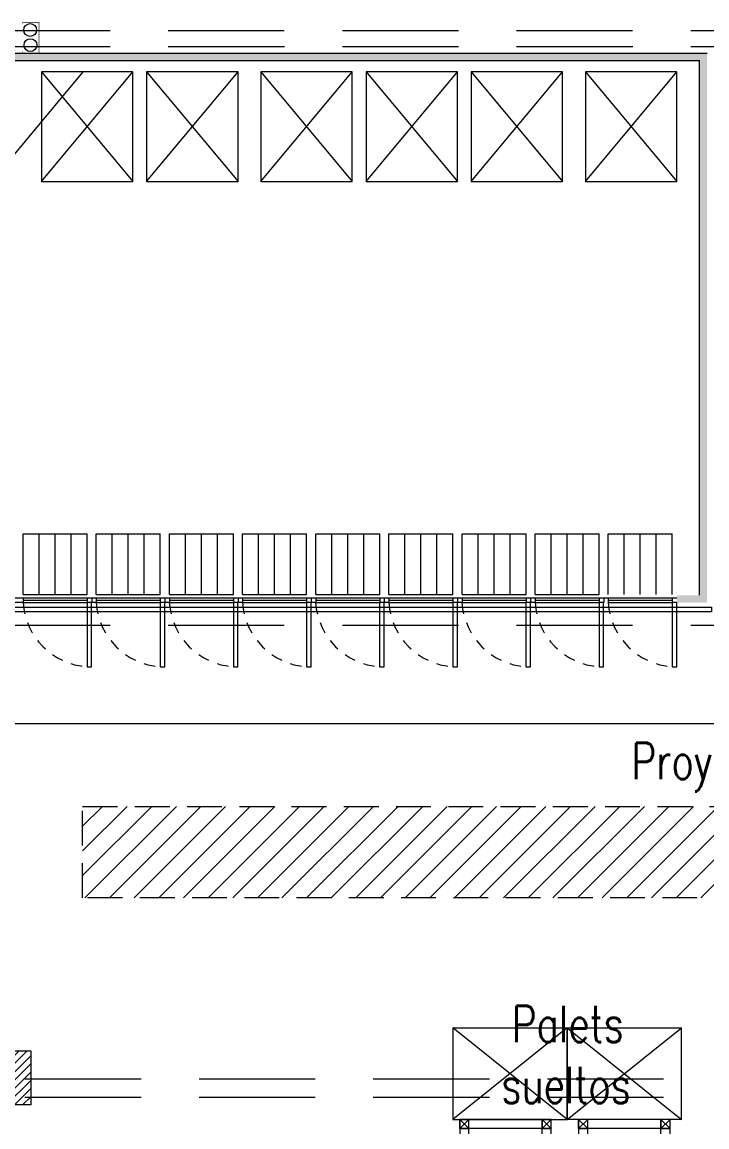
# Model space of a CAD drawing. Header units: millimetres. Extents: x 2828 to 3406, y 849 to 1266.
# Drawn here: x 2918.91 to 2926.4, y 1191.15 to 1203.23 of the extents above; entities that cross this region are included whole.
import ezdxf

# ---------------------------------------------------------------- set-up
doc = ezdxf.new("R2010")
doc.units = ezdxf.units.MM
doc.header["$PDMODE"] = 34
doc.header["$PDSIZE"] = -10
for name, pattern in [('DASHDOT', [1, 0.5, -0.25, 0, -0.25]), ('DASHED', [19.05, 12.7, -6.35]), ('DASHED2', [0.375, 0.25, -0.125])]:
    doc.linetypes.add(name, pattern=pattern)
doc.layers.get('DEFPOINTS').update_dxf_attribs({"lineweight": 5})
for name, color, linetype, lineweight in [('0.05', 64, 'Continuous', 5), ('0.15', 41, 'Continuous', 13), ('0.2', 4, 'Continuous', 15), ('barandas', 82, 'Continuous', 5), ('camaras', 42, 'Continuous', 20), ('columnas', 12, 'Continuous', 20), ('equip tx', 220, 'Continuous', 5), ('equipa cotas', 222, 'Continuous', 5), ('EQUIPAMIENTO', 4, 'Continuous', 15), ('proyecciones', 221, 'DASHED', 5)]:
    doc.layers.add(name, color=color, linetype=linetype, lineweight=lineweight)
doc.layers.add('equipa auxiliar', color=7, linetype='Continuous', lineweight=13, true_color=0x878787)
doc.layers.add('lucernarios nuevos', color=252, linetype='DASHED', lineweight=9, true_color=0x696969)
doc.styles.add('100', font='romans.shx', dxfattribs={"width": 0.75, "height": 0.2})
doc.styles.add('250-cts', font='romans.shx', dxfattribs={"width": 0.7, "height": 0.25})
doc.dimstyles.new('250', dxfattribs={"dimtxt": 0.3, "dimasz": 0.15, "dimexe": 0, "dimexo": 0.1, "dimgap": 0.05, "dimtad": 1, "dimzin": 0, "dimdsep": 46, "dimtxsty": '250-cts', "dimblk": 'ARCHTICK', "dimcen": 0.02, "dimclrd": 256, "dimclre": 256, "dimclrt": 256, "dimazin": 0, "dimtfac": 1, "dimtofl": 0, "dimtmove": 1, "dimatfit": 0, "dimldrblk": 'OPEN90', "dimfxl": 1, "dimtolj": 1, "dimtzin": 0, "dimlwd": -1, "dimarcsym": 0})

# ---------------------------------------------------------------- blocks, each defined once
blk = doc.blocks.new('A$C371A6B59')
at = {"layer": 'lucernarios nuevos', "ltscale": 0.03}
h = blk.add_hatch(dxfattribs=at)
h.set_pattern_fill('ANSI31', color=256, scale=0.06)
h.set_pattern_definition([(45, (-2900.79639, -1108.54296), (-0.134703842, 0.134703842), [])])
h.paths.add_polyline_path([(0, 1), (16.438, 1), (16.438, 0), (0, 0)])
blk.add_lwpolyline([(0, 1), (16.438, 1), (16.438, 0), (0, 0)], close=True, dxfattribs=at)
blk = doc.blocks.new('_ARCHTICK')
at = {"color": 0, "linetype": 'ByBlock', "const_width": 0.15}
blk.add_lwpolyline([(-0.5, -0.5), (0.5, 0.5)], dxfattribs=at)
blk = doc.blocks.new('*D454')
at = {"layer": 'DEFPOINTS', "color": 0, "transparency": 16777216}
for p in [(2905.959, 1195.771, 0.152), (2930.656, 1195.56), (2930.656, 1195.035, 0.009)]:
    blk.add_point(p, dxfattribs=at)
at = {"layer": 'equipa cotas', "linetype": 'DASHDOT', "lineweight": -2, "transparency": 16777216}
for p, q in [((2905.959, 1195.671), (2905.959, 1195.56)), ((2930.656, 1195.135), (2930.656, 1195.56))]:
    blk.add_line(p, q, dxfattribs=at)
at = {"layer": 'equipa cotas', "transparency": 16777216}
blk.add_line((2905.959, 1195.56), (2930.656, 1195.56), dxfattribs=at)
at = {"layer": 'equipa cotas', "transparency": 16777216, "xscale": 0.15, "yscale": 0.15, "zscale": 0.15, "rotation": 180}
blk.add_blockref('_ARCHTICK', (2905.959, 1195.56), dxfattribs=at)
at = {"layer": 'equipa cotas', "transparency": 16777216, "xscale": 0.15, "yscale": 0.15, "zscale": 0.15}
blk.add_blockref('_ARCHTICK', (2930.656, 1195.56), dxfattribs=at)
at = {"layer": 'equipa cotas', "transparency": 16777216, "insert": (2918.308, 1195.735), "char_height": 0.25, "attachment_point": 5, "style": '250-cts'}
blk.add_mtext('\\A1;24.70', dxfattribs=at)
blk = doc.blocks.new('_Open90')
at = {"color": 0, "linetype": 'ByBlock', "lineweight": -2}
for p, q in [((0, 0), (-1, 0)), ((-0.5, 0.5), (0, 0)), ((0, 0), (-0.5, -0.5))]:
    blk.add_line(p, q, dxfattribs=at)
blk = doc.blocks.new('RACK 2')
at = {"layer": 'equipa auxiliar', "linetype": 'DASHED'}
for p, q in [((4025.513, 30.883), (4026.763, 30.883)), ((4026.763, 30.883), (4025.513, 29.883)), ((4026.763, 29.883), (4025.513, 30.883)), ((4025.513, 29.883), (4025.513, 30.883)), ((4026.763, 30.883), (4026.763, 29.883)), ((4026.763, 29.883), (4028.013, 30.883)), ((4026.763, 30.883), (4028.013, 29.883)), ((4028.013, 30.883), (4026.763, 30.883)), ((4026.763, 29.883), (4026.763, 30.883)), ((4028.013, 30.883), (4028.013, 29.883)), ((4025.513, 29.883), (4026.763, 29.883)), ((4026.763, 29.883), (4028.013, 29.883))]:
    blk.add_line(p, q, dxfattribs=at)
blk = doc.blocks.new('E')
at = {"layer": 'EQUIPAMIENTO'}
for p, q in [((2929.861, 1169.108), (2929.861, 1169.008)), ((2929.861, 1169.008), (2929.861, 1169.108)), ((2930.861, 1169.108), (2929.861, 1169.108)), ((2930.861, 1169.108), (2929.861, 1169.108)), ((2930.861, 1169.108), (2929.861, 1169.108)), ((2930.861, 1169.108), (2929.861, 1169.108)), ((2929.861, 1169.108), (2929.961, 1169.008)), ((2929.861, 1169.008), (2929.961, 1169.108)), ((2930.861, 1169.108), (2929.936, 1169.108)), ((2929.961, 1167.818), (2929.961, 1169.108)), ((2930.761, 1169.008), (2930.761, 1169.108)), ((2930.761, 1167.818), (2930.761, 1169.108)), ((2930.761, 1169.108), (2930.861, 1169.008)), ((2930.761, 1169.008), (2930.861, 1169.108)), ((2930.861, 1169.008), (2930.861, 1169.108)), ((2930.861, 1169.008), (2930.861, 1169.108)), ((2930.861, 1169.008), (2930.861, 1169.108)), ((2929.861, 1169.018), (2929.861, 1167.818)), ((2930.861, 1169.008), (2929.861, 1169.008)), ((2930.861, 1169.008), (2929.861, 1169.008)), ((2930.861, 1169.008), (2929.861, 1169.008)), ((2930.861, 1167.818), (2930.861, 1169.018)), ((2929.861, 1167.728), (2929.861, 1167.828)), ((2929.861, 1167.828), (2929.861, 1167.728)), ((2930.861, 1167.828), (2929.861, 1167.828)), ((2930.861, 1167.828), (2929.861, 1167.828)), ((2930.861, 1167.828), (2929.861, 1167.828)), ((2929.861, 1167.728), (2929.961, 1167.828)), ((2929.861, 1167.828), (2929.961, 1167.728)), ((2930.761, 1167.828), (2930.761, 1167.728)), ((2930.761, 1167.728), (2930.861, 1167.828)), ((2930.761, 1167.828), (2930.861, 1167.728)), ((2930.861, 1167.828), (2930.861, 1167.728)), ((2930.861, 1167.828), (2930.861, 1167.728)), ((2930.861, 1167.828), (2930.861, 1167.728)), ((2930.861, 1167.728), (2929.861, 1167.728)), ((2930.861, 1167.728), (2929.861, 1167.728)), ((2930.861, 1167.728), (2929.861, 1167.728)), ((2930.861, 1167.728), (2929.861, 1167.728)), ((2930.861, 1167.728), (2929.936, 1167.728))]:
    blk.add_line(p, q, dxfattribs=at)
at = {"layer": 'EQUIPAMIENTO', "linetype": 'DASHED'}
for p, q in [((2929.736, 1167.918), (2929.736, 1168.918)), ((2929.736, 1167.918), (2929.736, 1168.918)), ((2929.736, 1168.918), (2930.986, 1167.918)), ((2929.736, 1167.918), (2930.986, 1168.918)), ((2929.736, 1168.918), (2930.986, 1168.918)), ((2930.986, 1167.918), (2930.986, 1168.918)), ((2930.986, 1167.918), (2929.736, 1167.918))]:
    blk.add_line(p, q, dxfattribs=at)
at = {"layer": 'EQUIPAMIENTO'}
for points in [[(2929.961, 1169.008), (2929.961, 1169.108), (2929.861, 1169.108), (2929.861, 1169.008), (2929.961, 1169.008)], [(2930.861, 1169.008), (2930.861, 1169.108), (2930.761, 1169.108), (2930.761, 1169.008), (2930.861, 1169.008)], [(2929.961, 1167.828), (2929.961, 1167.728), (2929.861, 1167.728), (2929.861, 1167.828), (2929.961, 1167.828)], [(2930.861, 1167.828), (2930.861, 1167.728), (2930.761, 1167.728), (2930.761, 1167.828), (2930.861, 1167.828)]]:
    blk.add_lwpolyline(points, dxfattribs=at)
blk = doc.blocks.new('A$C714F6FD6')
at = {"layer": 'EQUIPAMIENTO'}
for p in [(-2932.161, -1167.728), (-2930.861, -1167.728)]:
    blk.add_blockref('E', p, dxfattribs=at)
blk = doc.blocks.new('pi')
at = {"layer": 'camaras', "elevation": 160.801}
blk.add_lwpolyline([(2906, 1173.707), (2906, 1173.007), (2906.05, 1173.007), (2906.05, 1173.707), (2906, 1173.707)], dxfattribs=at)
at = {"layer": 'camaras', "linetype": 'DASHED2', "ltscale": 0.5}
blk.add_arc((2906.05, 1173.757, 321.602), 0.752, 183.8054, 266.1945, dxfattribs=at)
blk = doc.blocks.new('WIC')
at = {"layer": 'camaras'}
h = blk.add_hatch(color=256, dxfattribs=at)
h.dxf.hatch_style = 1
h.paths.add_polyline_path([(2930.328, 1196.963), (2930.328, 1196.883), (2930.656, 1196.883), (2930.656, 1202.883), (2905.959, 1202.883), (2905.959, 1200.923), (2906.039, 1200.923), (2906.039, 1202.803), (2930.577, 1202.803), (2930.577, 1196.963)])
at = {"layer": 'barandas', "elevation": -101.167}
blk.add_lwpolyline([(2905.859, 1196.833), (2930.706, 1196.833), (2930.706, 1196.783), (2905.859, 1196.783), (2905.859, 1196.833)], dxfattribs=at)
at = {"layer": 'camaras'}
for p, q in [((2930.577, 1196.963, -181.567), (2930.577, 1202.803, -181.567)), ((2923.378, 1202.683, -101.167), (2924.378, 1201.483, -101.167)), ((2923.378, 1201.483, -101.167), (2924.378, 1202.683, -101.167)), ((2924.528, 1202.683, -101.167), (2925.528, 1201.483, -101.167)), ((2924.528, 1201.483, -101.167), (2925.528, 1202.683, -101.167)), ((2925.778, 1202.683, -101.167), (2926.778, 1201.483, -101.167)), ((2925.778, 1201.483, -101.167), (2926.778, 1202.683, -101.167)), ((2926.928, 1202.683, -101.167), (2927.928, 1201.483, -101.167)), ((2926.928, 1201.483, -101.167), (2927.928, 1202.683, -101.167)), ((2928.078, 1202.683, -101.167), (2929.078, 1201.483, -101.167)), ((2928.078, 1201.483, -101.167), (2929.078, 1202.683, -101.167)), ((2929.328, 1202.683, -101.167), (2930.328, 1201.483, -101.167)), ((2929.328, 1201.483, -101.167), (2930.328, 1202.683, -101.167)), ((2923.178, 1196.972, -101.167), (2923.178, 1197.633, -101.167)), ((2923.178, 1197.633, -101.167), (2923.878, 1197.633, -101.167)), ((2923.353, 1196.972, -101.167), (2923.353, 1197.633, -101.167)), ((2923.528, 1196.972, -101.167), (2923.528, 1197.633, -101.167)), ((2923.703, 1196.972, -101.167), (2923.703, 1197.633, -101.167)), ((2923.878, 1196.972, -101.167), (2923.878, 1197.633, -101.167)), ((2923.978, 1196.972, -101.167), (2923.978, 1197.633, -101.167)), ((2923.978, 1197.633, -101.167), (2924.678, 1197.633, -101.167)), ((2924.153, 1196.972, -101.167), (2924.153, 1197.633, -101.167)), ((2924.328, 1196.972, -101.167), (2924.328, 1197.633, -101.167)), ((2924.503, 1196.972, -101.167), (2924.503, 1197.633, -101.167)), ((2924.678, 1196.972, -101.167), (2924.678, 1197.633, -101.167)), ((2924.778, 1196.972, -101.167), (2924.778, 1197.633, -101.167)), ((2924.778, 1197.633, -101.167), (2925.478, 1197.633, -101.167)), ((2924.953, 1196.972, -101.167), (2924.953, 1197.633, -101.167)), ((2925.128, 1196.972, -101.167), (2925.128, 1197.633, -101.167)), ((2925.303, 1196.972, -101.167), (2925.303, 1197.633, -101.167)), ((2925.478, 1196.972, -101.167), (2925.478, 1197.633, -101.167)), ((2925.578, 1196.972, -101.167), (2925.578, 1197.633, -101.167)), ((2925.578, 1197.633, -101.167), (2926.278, 1197.633, -101.167)), ((2925.753, 1196.972, -101.167), (2925.753, 1197.633, -101.167)), ((2925.928, 1196.972, -101.167), (2925.928, 1197.633, -101.167)), ((2926.103, 1196.972, -101.167), (2926.103, 1197.633, -101.167)), ((2926.278, 1196.972, -101.167), (2926.278, 1197.633, -101.167)), ((2926.378, 1196.972, -101.167), (2926.378, 1197.633, -101.167)), ((2926.378, 1197.633, -101.167), (2927.078, 1197.633, -101.167)), ((2926.553, 1196.972, -101.167), (2926.553, 1197.633, -101.167)), ((2926.728, 1196.972, -101.167), (2926.728, 1197.633, -101.167)), ((2926.903, 1196.972, -101.167), (2926.903, 1197.633, -101.167)), ((2927.078, 1196.972, -101.167), (2927.078, 1197.633, -101.167)), ((2927.178, 1196.972, -101.167), (2927.178, 1197.633, -101.167)), ((2927.178, 1197.633, -101.167), (2927.878, 1197.633, -101.167)), ((2927.353, 1196.972, -101.167), (2927.353, 1197.633, -101.167)), ((2927.528, 1196.972, -101.167), (2927.528, 1197.633, -101.167)), ((2927.703, 1196.972, -101.167), (2927.703, 1197.633, -101.167)), ((2927.878, 1196.972, -101.167), (2927.878, 1197.633, -101.167)), ((2927.978, 1196.972, -101.167), (2927.978, 1197.633, -101.167)), ((2927.978, 1197.633, -101.167), (2928.678, 1197.633, -101.167)), ((2928.153, 1196.972, -101.167), (2928.153, 1197.633, -101.167)), ((2928.328, 1196.972, -101.167), (2928.328, 1197.633, -101.167)), ((2928.503, 1196.972, -101.167), (2928.503, 1197.633, -101.167)), ((2928.678, 1196.972, -101.167), (2928.678, 1197.633, -101.167)), ((2928.778, 1196.972, -101.167), (2928.778, 1197.633, -101.167)), ((2928.778, 1197.633, -101.167), (2929.478, 1197.633, -101.167)), ((2928.953, 1196.972, -101.167), (2928.953, 1197.633, -101.167)), ((2929.128, 1196.972, -101.167), (2929.128, 1197.633, -101.167)), ((2929.303, 1196.972, -101.167), (2929.303, 1197.633, -101.167)), ((2929.478, 1196.972, -101.167), (2929.478, 1197.633, -101.167)), ((2929.578, 1196.972, -101.167), (2929.578, 1197.633, -101.167)), ((2929.578, 1197.633, -101.167), (2930.278, 1197.633, -101.167)), ((2929.753, 1196.972, -101.167), (2929.753, 1197.633, -101.167)), ((2929.928, 1196.972, -101.167), (2929.928, 1197.633, -101.167)), ((2930.103, 1196.972, -101.167), (2930.103, 1197.633, -101.167)), ((2930.278, 1196.972, -101.167), (2930.278, 1197.633, -101.167)), ((2923.078, 1196.933, -101.167), (2923.178, 1196.933, -101.167)), ((2923.178, 1196.972, -101.167), (2923.878, 1196.972, -101.167)), ((2923.178, 1196.933, -101.167), (2923.878, 1196.933, -101.167)), ((2923.178, 1196.933, -101.167), (2923.178, 1196.883, -101.167)), ((2923.878, 1196.933, -101.167), (2923.878, 1196.883, -101.167)), ((2923.878, 1196.933, -101.167), (2923.878, 1196.883, -101.167)), ((2923.878, 1196.933, -101.167), (2923.878, 1196.883, -101.167)), ((2923.878, 1196.933, -101.167), (2923.878, 1196.883, -101.167)), ((2923.878, 1196.933, -101.167), (2923.978, 1196.933, -101.167)), ((2923.878, 1196.933, -101.167), (2923.878, 1196.883, -101.167)), ((2923.928, 1196.933, -101.167), (2923.928, 1196.883, -101.167)), ((2923.978, 1196.972, -101.167), (2924.678, 1196.972, -101.167)), ((2923.978, 1196.933, -101.167), (2924.678, 1196.933, -101.167)), ((2923.978, 1196.933, -101.167), (2923.978, 1196.883, -101.167)), ((2924.678, 1196.933, -101.167), (2924.678, 1196.883, -101.167)), ((2924.678, 1196.933, -101.167), (2924.678, 1196.883, -101.167)), ((2924.678, 1196.933, -101.167), (2924.678, 1196.883, -101.167)), ((2924.678, 1196.933, -101.167), (2924.678, 1196.883, -101.167)), ((2924.678, 1196.933, -101.167), (2924.778, 1196.933, -101.167)), ((2924.678, 1196.933, -101.167), (2924.678, 1196.883, -101.167)), ((2924.728, 1196.933, -101.167), (2924.728, 1196.883, -101.167)), ((2924.778, 1196.972, -101.167), (2925.478, 1196.972, -101.167)), ((2924.778, 1196.933, -101.167), (2925.478, 1196.933, -101.167)), ((2924.778, 1196.933, -101.167), (2924.778, 1196.883, -101.167)), ((2925.478, 1196.933, -101.167), (2925.478, 1196.883, -101.167)), ((2925.478, 1196.933, -101.167), (2925.478, 1196.883, -101.167)), ((2925.478, 1196.933, -101.167), (2925.478, 1196.883, -101.167)), ((2925.478, 1196.933, -101.167), (2925.478, 1196.883, -101.167)), ((2925.478, 1196.933, -101.167), (2925.578, 1196.933, -101.167)), ((2925.478, 1196.933, -101.167), (2925.478, 1196.883, -101.167)), ((2925.528, 1196.933, -101.167), (2925.528, 1196.883, -101.167)), ((2925.578, 1196.972, -101.167), (2926.278, 1196.972, -101.167)), ((2925.578, 1196.933, -101.167), (2926.278, 1196.933, -101.167)), ((2925.578, 1196.933, -101.167), (2925.578, 1196.883, -101.167)), ((2926.278, 1196.933, -101.167), (2926.278, 1196.883, -101.167)), ((2926.278, 1196.933, -101.167), (2926.278, 1196.883, -101.167)), ((2926.278, 1196.933, -101.167), (2926.278, 1196.883, -101.167)), ((2926.278, 1196.933, -101.167), (2926.278, 1196.883, -101.167)), ((2926.278, 1196.933, -101.167), (2926.378, 1196.933, -101.167)), ((2926.278, 1196.933, -101.167), (2926.278, 1196.883, -101.167)), ((2926.328, 1196.933, -101.167), (2926.328, 1196.883, -101.167)), ((2926.378, 1196.972, -101.167), (2927.078, 1196.972, -101.167)), ((2926.378, 1196.933, -101.167), (2927.078, 1196.933, -101.167)), ((2926.378, 1196.933, -101.167), (2926.378, 1196.883, -101.167)), ((2927.078, 1196.933, -101.167), (2927.078, 1196.883, -101.167)), ((2927.078, 1196.933, -101.167), (2927.078, 1196.883, -101.167)), ((2927.078, 1196.933, -101.167), (2927.078, 1196.883, -101.167)), ((2927.078, 1196.933, -101.167), (2927.078, 1196.883, -101.167)), ((2927.078, 1196.933, -101.167), (2927.178, 1196.933, -101.167)), ((2927.078, 1196.933, -101.167), (2927.078, 1196.883, -101.167)), ((2927.128, 1196.933, -101.167), (2927.128, 1196.883, -101.167)), ((2927.178, 1196.972, -101.167), (2927.878, 1196.972, -101.167)), ((2927.178, 1196.933, -101.167), (2927.878, 1196.933, -101.167)), ((2927.178, 1196.933, -101.167), (2927.178, 1196.883, -101.167)), ((2927.878, 1196.933, -101.167), (2927.878, 1196.883, -101.167)), ((2927.878, 1196.933, -101.167), (2927.878, 1196.883, -101.167)), ((2927.878, 1196.933, -101.167), (2927.878, 1196.883, -101.167)), ((2927.878, 1196.933, -101.167), (2927.878, 1196.883, -101.167)), ((2927.878, 1196.933, -101.167), (2927.978, 1196.933, -101.167)), ((2927.878, 1196.933, -101.167), (2927.878, 1196.883, -101.167)), ((2927.928, 1196.933, -101.167), (2927.928, 1196.883, -101.167)), ((2927.978, 1196.972, -101.167), (2928.678, 1196.972, -101.167)), ((2927.978, 1196.933, -101.167), (2928.678, 1196.933, -101.167)), ((2927.978, 1196.933, -101.167), (2927.978, 1196.883, -101.167)), ((2928.678, 1196.933, -101.167), (2928.678, 1196.883, -101.167)), ((2928.678, 1196.933, -101.167), (2928.678, 1196.883, -101.167)), ((2928.678, 1196.933, -101.167), (2928.678, 1196.883, -101.167)), ((2928.678, 1196.933, -101.167), (2928.678, 1196.883, -101.167)), ((2928.678, 1196.933, -101.167), (2928.778, 1196.933, -101.167)), ((2928.678, 1196.933, -101.167), (2928.678, 1196.883, -101.167)), ((2928.728, 1196.933, -101.167), (2928.728, 1196.883, -101.167)), ((2928.778, 1196.972, -101.167), (2929.478, 1196.972, -101.167)), ((2928.778, 1196.933, -101.167), (2929.478, 1196.933, -101.167)), ((2928.778, 1196.933, -101.167), (2928.778, 1196.883, -101.167)), ((2929.478, 1196.933, -101.167), (2929.478, 1196.883, -101.167)), ((2929.478, 1196.933, -101.167), (2929.478, 1196.883, -101.167)), ((2929.478, 1196.933, -101.167), (2929.478, 1196.883, -101.167)), ((2929.478, 1196.933, -101.167), (2929.478, 1196.883, -101.167)), ((2929.478, 1196.933, -101.167), (2929.578, 1196.933, -101.167)), ((2929.478, 1196.933, -101.167), (2929.478, 1196.883, -101.167)), ((2929.528, 1196.933, -101.167), (2929.528, 1196.883, -101.167)), ((2929.578, 1196.933, -101.167), (2930.278, 1196.933, -101.167)), ((2929.578, 1196.933, -101.167), (2929.578, 1196.883, -101.167)), ((2930.278, 1196.933, -101.167), (2930.278, 1196.883, -101.167)), ((2930.278, 1196.933, -101.167), (2930.278, 1196.883, -101.167)), ((2930.278, 1196.933, -101.167), (2930.278, 1196.883, -101.167)), ((2930.278, 1196.933, -101.167), (2930.278, 1196.883, -101.167)), ((2930.278, 1196.933, -101.167), (2930.328, 1196.933, -101.167)), ((2930.278, 1196.933, -101.167), (2930.278, 1196.883, -101.167)), ((2923.178, 1196.883, -101.167), (2923.078, 1196.883, -101.167)), ((2923.178, 1196.91, -101.167), (2923.878, 1196.91, -101.167)), ((2923.178, 1196.883, -101.167), (2923.878, 1196.883, -101.167)), ((2923.978, 1196.883, -101.167), (2923.878, 1196.883, -101.167)), ((2923.978, 1196.91, -101.167), (2924.678, 1196.91, -101.167)), ((2923.978, 1196.883, -101.167), (2924.678, 1196.883, -101.167)), ((2924.778, 1196.883, -101.167), (2924.678, 1196.883, -101.167)), ((2924.778, 1196.91, -101.167), (2925.478, 1196.91, -101.167)), ((2924.778, 1196.883, -101.167), (2925.478, 1196.883, -101.167)), ((2925.578, 1196.883, -101.167), (2925.478, 1196.883, -101.167)), ((2925.578, 1196.91, -101.167), (2926.278, 1196.91, -101.167)), ((2925.578, 1196.883, -101.167), (2926.278, 1196.883, -101.167)), ((2926.378, 1196.883, -101.167), (2926.278, 1196.883, -101.167)), ((2926.378, 1196.91, -101.167), (2927.078, 1196.91, -101.167)), ((2926.378, 1196.883, -101.167), (2927.078, 1196.883, -101.167)), ((2927.178, 1196.883, -101.167), (2927.078, 1196.883, -101.167)), ((2927.178, 1196.91, -101.167), (2927.878, 1196.91, -101.167)), ((2927.178, 1196.883, -101.167), (2927.878, 1196.883, -101.167)), ((2927.978, 1196.883, -101.167), (2927.878, 1196.883, -101.167)), ((2927.978, 1196.91, -101.167), (2928.678, 1196.91, -101.167)), ((2927.978, 1196.883, -101.167), (2928.678, 1196.883, -101.167)), ((2928.778, 1196.883, -101.167), (2928.678, 1196.883, -101.167)), ((2928.778, 1196.91, -101.167), (2929.478, 1196.91, -101.167)), ((2928.778, 1196.883, -101.167), (2929.478, 1196.883, -101.167)), ((2929.578, 1196.91, -101.167), (2930.278, 1196.91, -101.167)), ((2929.578, 1196.883, -101.167), (2930.278, 1196.883, -101.167))]:
    blk.add_line(p, q, dxfattribs=at)
at = {"layer": 'camaras', "elevation": -101.167}
for points in [[(2924.378, 1201.483), (2924.378, 1202.683), (2923.378, 1202.683), (2923.378, 1201.483)], [(2924.378, 1201.483), (2924.378, 1202.683), (2923.378, 1202.683), (2923.378, 1201.483)], [(2925.528, 1201.483), (2925.528, 1202.683), (2924.528, 1202.683), (2924.528, 1201.483)], [(2925.528, 1201.483), (2925.528, 1202.683), (2924.528, 1202.683), (2924.528, 1201.483)], [(2926.778, 1201.483), (2926.778, 1202.683), (2925.778, 1202.683), (2925.778, 1201.483)], [(2926.778, 1201.483), (2926.778, 1202.683), (2925.778, 1202.683), (2925.778, 1201.483)], [(2927.928, 1201.483), (2927.928, 1202.683), (2926.928, 1202.683), (2926.928, 1201.483)], [(2927.928, 1201.483), (2927.928, 1202.683), (2926.928, 1202.683), (2926.928, 1201.483)], [(2929.078, 1201.483), (2929.078, 1202.683), (2928.078, 1202.683), (2928.078, 1201.483)], [(2929.078, 1201.483), (2929.078, 1202.683), (2928.078, 1202.683), (2928.078, 1201.483)], [(2930.328, 1201.483), (2930.328, 1202.683), (2929.328, 1202.683), (2929.328, 1201.483)], [(2930.328, 1201.483), (2930.328, 1202.683), (2929.328, 1202.683), (2929.328, 1201.483)]]:
    blk.add_lwpolyline(points, close=True, dxfattribs=at)
at = {"layer": 'camaras'}
for p in [(17.877, 23.175, -422.768), (18.677, 23.175, -422.768), (19.477, 23.175, -422.768), (20.277, 23.175, -422.768), (21.077, 23.175, -422.768), (21.877, 23.175, -422.768), (22.677, 23.175, -422.768), (23.477, 23.175, -422.768), (24.277, 23.175, -422.768)]:
    blk.add_blockref('pi', p, dxfattribs=at)

msp = doc.modelspace()

# ---------------------------------------------------------------- hatches: boundary and pattern name
at = {"layer": 'columnas'}
h = msp.add_hatch(dxfattribs=at)
h.set_pattern_fill('ANSI31', color=256, scale=0.02)
h.set_pattern_definition([(45, (-1.796736, 3.241624), (-0.0449012806, 0.0449012806), [])])
h.paths.add_polyline_path([(2918.359, 1191.983), (2919.004, 1191.983), (2919.004, 1191.393), (2918.359, 1191.393)])

# ---------------------------------------------------------------- linework, layer by layer
at = {"layer": '0.15', "const_width": 0.005, "elevation": -101.167}
msp.add_lwpolyline([(2918.913, 1203.205), (2918.913, 1203.224), (2919.094, 1203.224), (2919.094, 1202.883), (2918.912, 1202.883), (2918.912, 1202.905)], dxfattribs=at)
at = {"layer": '0.2'}
for centre in [(2918.998, 1203.14, -101.167), (2919.001, 1202.975, -101.167)]:
    msp.add_circle(centre, 0.07, dxfattribs=at)
at = {"layer": 'camaras'}
for p, q in [((2926.401, 1202.883, -254.576), (2901.703, 1202.883, -254.576)), ((2926.321, 1202.803, -254.576), (2901.783, 1202.803, -254.576)), ((2918.578, 1201.483, -101.167), (2919.578, 1202.683, -101.167))]:
    msp.add_line(p, q, dxfattribs=at)
at = {"layer": 'columnas', "ltscale": 0.05, "elevation": -101.167}
msp.add_lwpolyline([(2918.359, 1191.983), (2919.004, 1191.983), (2919.004, 1191.393), (2918.359, 1191.393), (2918.359, 1191.983)], dxfattribs=at)
at = {"layer": 'proyecciones', "color": 251, "ltscale": 0.1, "true_color": 0x6b6b6b}
for p, q in [((2899.552, 1203.133, -101.167), (2936.427, 1203.133, -101.167)), ((2899.552, 1203.133, -101.167), (2936.427, 1203.133, -101.167)), ((2899.552, 1202.958, -101.167), (2936.427, 1202.958, -101.167)), ((2899.553, 1202.958, -101.167), (2936.661, 1202.958)), ((2899.552, 1196.634), (2936.727, 1196.634)), ((2918.941, 1191.677, 101.167), (2936.56, 1191.677, 101.167)), ((2918.941, 1191.477, 101.167), (2936.56, 1191.477, 101.167))]:
    msp.add_line(p, q, dxfattribs=at)

# ---------------------------------------------------------------- block references
at = {"layer": '0.05'}
msp.add_blockref('WIC', (-4.257, 0, -73.009), dxfattribs=at)
at = {"layer": 'EQUIPAMIENTO', "xscale": -1, "rotation": 180}
msp.add_blockref('RACK 2', (-1101.893, 1222.118), dxfattribs=at)
at = {"layer": 'EQUIPAMIENTO'}
msp.add_blockref('A$C714F6FD6', (2925.996, 1189.855), dxfattribs=at)
at = {"layer": 'lucernarios nuevos'}
msp.add_blockref('A$C371A6B59', (2919.571, 1193.655), dxfattribs=at)

# ---------------------------------------------------------------- texts
at = {"layer": 'equip tx', "char_height": 0.4, "attachment_point": 1, "style": '100'}
for s, insert in [('\\pi22.758;Proyeccion Lucernarios', (2902.817, 1195.351)), ('\\pi24.723;Palets\\P\\pi24.608;sueltos', (2899.544, 1192.477))]:
    msp.add_mtext_dynamic_manual_height_columns(s, width=50.70215, gutter_width=12.5, heights=[0], dxfattribs=dict(at, insert=insert))

# ---------------------------------------------------------------- dimensions: what is measured, and where the dimension line sits
at = {"layer": 'equipa cotas'}
dim = msp.add_linear_dim(base=(2930.656, 1195.56), p1=(2905.959, 1195.771, 0.152), p2=(2930.656, 1195.035, 0.009), dimstyle='250', dxfattribs=at)
dim.commit()
dim.dimension.update_dxf_attribs({"geometry": '*D454', "text_midpoint": (2918.308, 1195.735)})

doc.saveas('drawing.dxf')
